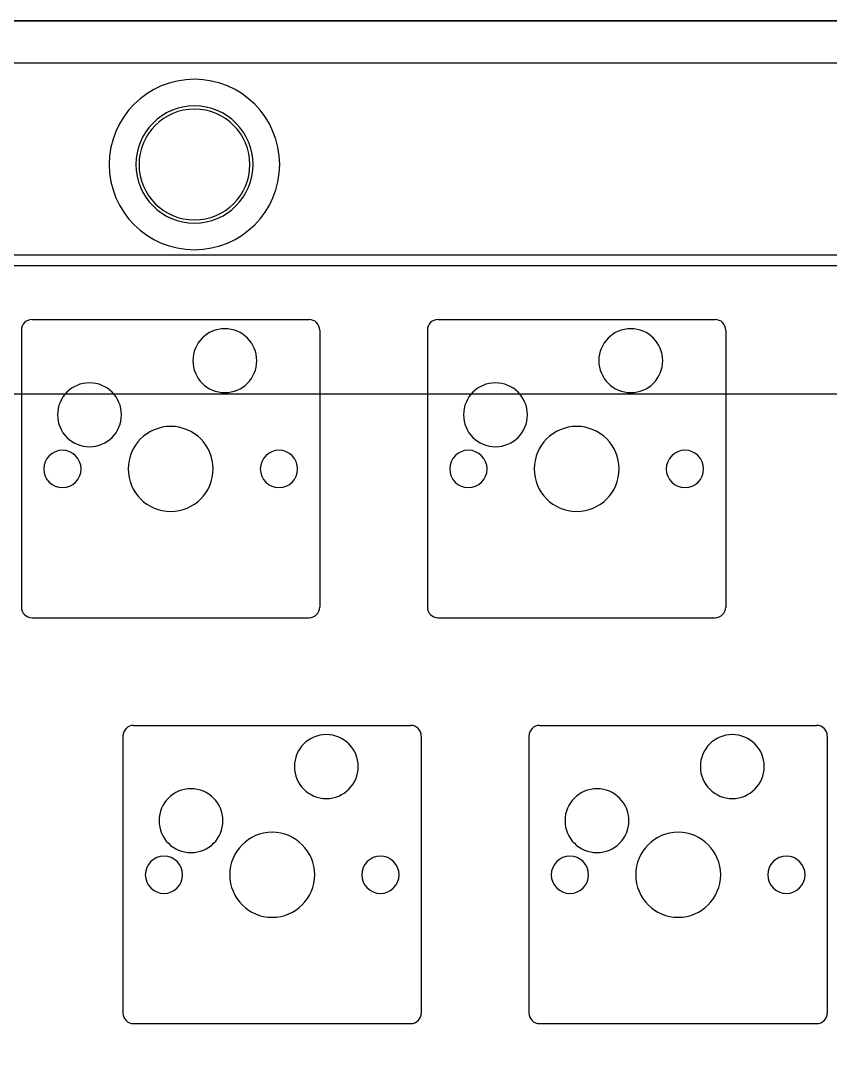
# Model space of a CAD drawing. Header units: millimetres. Extents: x 12 to 283, y 44 to 148.
# Drawn here: x 140.52 to 178.51, y 99.84 to 148.4 of the extents above; entities that cross this region are included whole.
import ezdxf

# ---------------------------------------------------------------- set-up
doc = ezdxf.new("R2010")
doc.units = ezdxf.units.MM
doc.header["$MEASUREMENT"] = 0
for name, color, linetype in [('Bottom_Bottom', 7, 'Continuous'), ('Bottom_Middle', 7, 'Continuous'), ('Bottom_Slope', 7, 'Continuous'), ('Bottom_Upper', 7, 'Continuous'), ('Medium1', 7, 'Continuous'), ('PCB', 7, 'Continuous'), ('plate', 7, 'Continuous'), ('SCREWS', 7, 'Continuous'), ('Top', 7, 'Continuous')]:
    doc.layers.add(name, color=color, linetype=linetype)

# ---------------------------------------------------------------- blocks, each defined once
blk = doc.blocks.new('block 57')
at = {"layer": 'plate', "color": 7, "lineweight": 25, "true_color": 0xffffff}
blk.add_lwpolyline([(141.049, 134.372), (154.049, 134.372)], dxfattribs=at)
blk = doc.blocks.new('block 58')
at = {"layer": 'plate', "color": 7, "lineweight": 25, "true_color": 0xffffff}
blk.add_lwpolyline([(141.049, 120.372), (154.049, 120.372)], dxfattribs=at)
blk = doc.blocks.new('block 59')
at = {"layer": 'plate', "color": 7, "lineweight": 25, "true_color": 0xffffff}
blk.add_lwpolyline([(140.549, 133.872), (140.549, 120.872)], dxfattribs=at)
blk = doc.blocks.new('block 60')
at = {"layer": 'plate', "color": 7, "lineweight": 25, "true_color": 0xffffff}
blk.add_lwpolyline([(154.549, 133.872), (154.549, 120.872)], dxfattribs=at)
blk = doc.blocks.new('block 61')
at = {"layer": 'plate', "color": 7, "lineweight": 25, "true_color": 0xffffff}
blk.add_open_spline([(141.049, 134.372), (140.773, 134.372), (140.549, 134.148), (140.549, 133.872)], degree=3, dxfattribs=at)
blk = doc.blocks.new('block 62')
at = {"layer": 'plate', "color": 7, "lineweight": 25, "true_color": 0xffffff}
blk.add_open_spline([(154.549, 133.872), (154.549, 134.148), (154.325, 134.372), (154.049, 134.372)], degree=3, dxfattribs=at)
blk = doc.blocks.new('block 63')
at = {"layer": 'plate', "color": 7, "lineweight": 25, "true_color": 0xffffff}
blk.add_open_spline([(140.549, 120.872), (140.549, 120.596), (140.773, 120.372), (141.049, 120.372)], degree=3, dxfattribs=at)
blk = doc.blocks.new('block 64')
at = {"layer": 'plate', "color": 7, "lineweight": 25, "true_color": 0xffffff}
blk.add_open_spline([(154.049, 120.372), (154.325, 120.372), (154.549, 120.596), (154.549, 120.872)], degree=3, dxfattribs=at)
blk = doc.blocks.new('block 65')
at = {"layer": 'plate', "color": 7, "lineweight": 25, "true_color": 0xffffff}
blk.add_lwpolyline([(160.099, 134.372), (173.099, 134.372)], dxfattribs=at)
blk = doc.blocks.new('block 66')
at = {"layer": 'plate', "color": 7, "lineweight": 25, "true_color": 0xffffff}
blk.add_lwpolyline([(160.099, 120.372), (173.099, 120.372)], dxfattribs=at)
blk = doc.blocks.new('block 67')
at = {"layer": 'plate', "color": 7, "lineweight": 25, "true_color": 0xffffff}
blk.add_lwpolyline([(159.599, 133.872), (159.599, 120.872)], dxfattribs=at)
blk = doc.blocks.new('block 68')
at = {"layer": 'plate', "color": 7, "lineweight": 25, "true_color": 0xffffff}
blk.add_lwpolyline([(173.599, 133.872), (173.599, 120.872)], dxfattribs=at)
blk = doc.blocks.new('block 69')
at = {"layer": 'plate', "color": 7, "lineweight": 25, "true_color": 0xffffff}
blk.add_open_spline([(160.099, 134.372), (159.823, 134.372), (159.599, 134.148), (159.599, 133.872)], degree=3, dxfattribs=at)
blk = doc.blocks.new('block 70')
at = {"layer": 'plate', "color": 7, "lineweight": 25, "true_color": 0xffffff}
blk.add_open_spline([(173.599, 133.872), (173.599, 134.148), (173.375, 134.372), (173.099, 134.372)], degree=3, dxfattribs=at)
blk = doc.blocks.new('block 71')
at = {"layer": 'plate', "color": 7, "lineweight": 25, "true_color": 0xffffff}
blk.add_open_spline([(159.599, 120.872), (159.599, 120.596), (159.823, 120.372), (160.099, 120.372)], degree=3, dxfattribs=at)
blk = doc.blocks.new('block 72')
at = {"layer": 'plate', "color": 7, "lineweight": 25, "true_color": 0xffffff}
blk.add_open_spline([(173.099, 120.372), (173.375, 120.372), (173.599, 120.596), (173.599, 120.872)], degree=3, dxfattribs=at)
blk = doc.blocks.new('block 160')
at = {"layer": 'plate', "color": 7, "lineweight": 25, "true_color": 0xffffff}
blk.add_lwpolyline([(145.812, 115.322), (158.812, 115.322)], dxfattribs=at)
blk = doc.blocks.new('block 161')
at = {"layer": 'plate', "color": 7, "lineweight": 25, "true_color": 0xffffff}
blk.add_lwpolyline([(145.812, 101.322), (158.812, 101.322)], dxfattribs=at)
blk = doc.blocks.new('block 162')
at = {"layer": 'plate', "color": 7, "lineweight": 25, "true_color": 0xffffff}
blk.add_lwpolyline([(145.312, 114.822), (145.312, 101.822)], dxfattribs=at)
blk = doc.blocks.new('block 163')
at = {"layer": 'plate', "color": 7, "lineweight": 25, "true_color": 0xffffff}
blk.add_lwpolyline([(159.312, 114.822), (159.312, 101.822)], dxfattribs=at)
blk = doc.blocks.new('block 164')
at = {"layer": 'plate', "color": 7, "lineweight": 25, "true_color": 0xffffff}
blk.add_open_spline([(145.812, 115.322), (145.536, 115.322), (145.312, 115.098), (145.312, 114.822)], degree=3, dxfattribs=at)
blk = doc.blocks.new('block 165')
at = {"layer": 'plate', "color": 7, "lineweight": 25, "true_color": 0xffffff}
blk.add_open_spline([(159.312, 114.822), (159.312, 115.098), (159.088, 115.322), (158.812, 115.322)], degree=3, dxfattribs=at)
blk = doc.blocks.new('block 166')
at = {"layer": 'plate', "color": 7, "lineweight": 25, "true_color": 0xffffff}
blk.add_open_spline([(145.312, 101.822), (145.312, 101.546), (145.536, 101.322), (145.812, 101.322)], degree=3, dxfattribs=at)
blk = doc.blocks.new('block 167')
at = {"layer": 'plate', "color": 7, "lineweight": 25, "true_color": 0xffffff}
blk.add_open_spline([(158.812, 101.322), (159.088, 101.322), (159.312, 101.546), (159.312, 101.822)], degree=3, dxfattribs=at)
blk = doc.blocks.new('block 168')
at = {"layer": 'plate', "color": 7, "lineweight": 25, "true_color": 0xffffff}
blk.add_lwpolyline([(164.862, 115.322), (177.862, 115.322)], dxfattribs=at)
blk = doc.blocks.new('block 169')
at = {"layer": 'plate', "color": 7, "lineweight": 25, "true_color": 0xffffff}
blk.add_lwpolyline([(164.862, 101.322), (177.862, 101.322)], dxfattribs=at)
blk = doc.blocks.new('block 170')
at = {"layer": 'plate', "color": 7, "lineweight": 25, "true_color": 0xffffff}
blk.add_lwpolyline([(164.362, 114.822), (164.362, 101.822)], dxfattribs=at)
blk = doc.blocks.new('block 171')
at = {"layer": 'plate', "color": 7, "lineweight": 25, "true_color": 0xffffff}
blk.add_lwpolyline([(178.362, 114.822), (178.362, 101.822)], dxfattribs=at)
blk = doc.blocks.new('block 172')
at = {"layer": 'plate', "color": 7, "lineweight": 25, "true_color": 0xffffff}
blk.add_open_spline([(164.862, 115.322), (164.586, 115.322), (164.362, 115.098), (164.362, 114.822)], degree=3, dxfattribs=at)
blk = doc.blocks.new('block 173')
at = {"layer": 'plate', "color": 7, "lineweight": 25, "true_color": 0xffffff}
blk.add_open_spline([(178.362, 114.822), (178.362, 115.098), (178.138, 115.322), (177.862, 115.322)], degree=3, dxfattribs=at)
blk = doc.blocks.new('block 174')
at = {"layer": 'plate', "color": 7, "lineweight": 25, "true_color": 0xffffff}
blk.add_open_spline([(164.362, 101.822), (164.362, 101.546), (164.586, 101.322), (164.862, 101.322)], degree=3, dxfattribs=at)
blk = doc.blocks.new('block 175')
at = {"layer": 'plate', "color": 7, "lineweight": 25, "true_color": 0xffffff}
blk.add_open_spline([(177.862, 101.322), (178.138, 101.322), (178.362, 101.546), (178.362, 101.822)], degree=3, dxfattribs=at)
blk = doc.blocks.new('block 338')
at = {"layer": 'Bottom_Middle', "color": 7, "lineweight": 25, "true_color": 0xffffff}
blk.add_open_spline([(275.902, 148.397), (275.902, 148.397), (70.914, 148.397), (70.914, 148.397), (69.533, 148.397), (68.414, 147.278), (68.414, 145.897), (68.414, 145.897), (68.414, 137.397), (68.414, 137.397), (68.414, 137.397), (272.756, 137.397), (272.756, 137.397), (273.584, 137.397), (274.256, 136.725), (274.256, 135.897), (274.256, 135.897), (274.256, 56.934), (274.256, 56.934), (274.256, 56.106), (273.584, 55.435), (272.756, 55.435), (272.756, 55.435), (24.724, 55.435), (24.724, 55.435), (23.896, 55.435), (23.224, 56.106), (23.224, 56.935), (23.224, 56.935), (23.224, 135.897), (23.224, 135.897), (23.224, 136.725), (23.896, 137.397), (24.724, 137.397), (24.724, 137.397), (55.31, 137.397), (55.31, 137.397), (55.31, 137.397), (55.31, 145.897), (55.31, 145.897), (55.31, 147.278), (54.191, 148.397), (52.81, 148.397), (52.81, 148.397), (19.224, 148.397), (19.224, 148.397), (15.358, 148.397), (12.224, 145.263), (12.224, 141.397), (12.224, 141.397), (12.224, 51.435), (12.224, 51.435), (12.224, 47.569), (15.358, 44.434), (19.224, 44.434), (19.224, 44.434), (275.902, 44.434), (275.902, 44.434), (279.768, 44.434), (282.902, 47.569), (282.902, 51.435), (282.902, 51.435), (282.902, 141.397), (282.902, 141.397), (282.902, 145.263), (279.768, 148.397), (275.902, 148.397)], degree=3, knots=[0, 0, 0, 0, 1, 1, 1, 2, 2, 2, 3, 3, 3, 4, 4, 4, 5, 5, 5, 6, 6, 6, 7, 7, 7, 8, 8, 8, 9, 9, 9, 10, 10, 10, 11, 11, 11, 12, 12, 12, 13, 13, 13, 14, 14, 14, 15, 15, 15, 16, 16, 16, 17, 17, 17, 18, 18, 18, 19, 19, 19, 20, 20, 20, 21, 21, 21, 22, 22, 22, 22], dxfattribs=at)
blk = doc.blocks.new('block 371')
at = {"layer": 'PCB', "color": 7, "lineweight": 25, "true_color": 0xffffff}
blk.add_lwpolyline([(271.379, 136.884), (67.117, 136.884)], dxfattribs=at)
blk = doc.blocks.new('block 415')
at = {"layer": 'PCB', "color": 7, "lineweight": 25, "true_color": 0xffffff}
blk.add_open_spline([(146.362, 108.309), (146.362, 108.792), (146.753, 109.184), (147.237, 109.184), (147.72, 109.184), (148.112, 108.792), (148.112, 108.309), (148.112, 107.826), (147.72, 107.434), (147.237, 107.434), (146.753, 107.434), (146.362, 107.826), (146.362, 108.309), (146.362, 108.309), (146.362, 108.309), (146.362, 108.309)], degree=3, knots=[0, 0, 0, 0, 1, 1, 1, 2, 2, 2, 3, 3, 3, 4, 4, 4, 5, 5, 5, 5], dxfattribs=at)
blk = doc.blocks.new('block 416')
at = {"layer": 'PCB', "color": 7, "lineweight": 25, "true_color": 0xffffff}
blk.add_open_spline([(175.572, 108.309), (175.572, 108.792), (175.963, 109.184), (176.447, 109.184), (176.93, 109.184), (177.322, 108.792), (177.322, 108.309), (177.322, 107.826), (176.93, 107.434), (176.447, 107.434), (175.963, 107.434), (175.572, 107.826), (175.572, 108.309), (175.572, 108.309), (175.572, 108.309), (175.572, 108.309)], degree=3, knots=[0, 0, 0, 0, 1, 1, 1, 2, 2, 2, 3, 3, 3, 4, 4, 4, 5, 5, 5, 5], dxfattribs=at)
blk = doc.blocks.new('block 422')
at = {"layer": 'PCB', "color": 7, "lineweight": 25, "true_color": 0xffffff}
blk.add_open_spline([(147.007, 110.849), (147.007, 111.678), (147.678, 112.349), (148.507, 112.349), (149.335, 112.349), (150.007, 111.678), (150.007, 110.849), (150.007, 110.021), (149.335, 109.349), (148.507, 109.349), (147.678, 109.349), (147.007, 110.021), (147.007, 110.849), (147.007, 110.849), (147.007, 110.849), (147.007, 110.849)], degree=3, knots=[0, 0, 0, 0, 1, 1, 1, 2, 2, 2, 3, 3, 3, 4, 4, 4, 5, 5, 5, 5], dxfattribs=at)
blk = doc.blocks.new('block 428')
at = {"layer": 'PCB', "color": 7, "lineweight": 25, "true_color": 0xffffff}
blk.add_open_spline([(172.407, 113.389), (172.407, 114.218), (173.078, 114.889), (173.907, 114.889), (174.735, 114.889), (175.407, 114.218), (175.407, 113.389), (175.407, 112.561), (174.735, 111.889), (173.907, 111.889), (173.078, 111.889), (172.407, 112.561), (172.407, 113.389), (172.407, 113.389), (172.407, 113.389), (172.407, 113.389)], degree=3, knots=[0, 0, 0, 0, 1, 1, 1, 2, 2, 2, 3, 3, 3, 4, 4, 4, 5, 5, 5, 5], dxfattribs=at)
blk = doc.blocks.new('block 436')
at = {"layer": 'PCB', "color": 7, "lineweight": 25, "true_color": 0xffffff}
blk.add_open_spline([(169.373, 108.309), (169.373, 109.41), (170.265, 110.303), (171.367, 110.303), (172.468, 110.303), (173.361, 109.41), (173.361, 108.309), (173.361, 107.208), (172.468, 106.315), (171.367, 106.315), (170.265, 106.315), (169.373, 107.208), (169.373, 108.309), (169.373, 108.309), (169.373, 108.309), (169.373, 108.309)], degree=3, knots=[0, 0, 0, 0, 1, 1, 1, 2, 2, 2, 3, 3, 3, 4, 4, 4, 5, 5, 5, 5], dxfattribs=at)
blk = doc.blocks.new('block 445')
at = {"layer": 'PCB', "color": 7, "lineweight": 25, "true_color": 0xffffff}
blk.add_open_spline([(153.357, 113.389), (153.357, 114.218), (154.028, 114.889), (154.857, 114.889), (155.685, 114.889), (156.357, 114.218), (156.357, 113.389), (156.357, 112.561), (155.685, 111.889), (154.857, 111.889), (154.028, 111.889), (153.357, 112.561), (153.357, 113.389), (153.357, 113.389), (153.357, 113.389), (153.357, 113.389)], degree=3, knots=[0, 0, 0, 0, 1, 1, 1, 2, 2, 2, 3, 3, 3, 4, 4, 4, 5, 5, 5, 5], dxfattribs=at)
blk = doc.blocks.new('block 446')
at = {"layer": 'PCB', "color": 7, "lineweight": 25, "true_color": 0xffffff}
blk.add_open_spline([(150.323, 108.309), (150.323, 109.41), (151.215, 110.303), (152.317, 110.303), (153.418, 110.303), (154.311, 109.41), (154.311, 108.309), (154.311, 107.208), (153.418, 106.315), (152.317, 106.315), (151.215, 106.315), (150.323, 107.208), (150.323, 108.309), (150.323, 108.309), (150.323, 108.309), (150.323, 108.309)], degree=3, knots=[0, 0, 0, 0, 1, 1, 1, 2, 2, 2, 3, 3, 3, 4, 4, 4, 5, 5, 5, 5], dxfattribs=at)
blk = doc.blocks.new('block 447')
at = {"layer": 'PCB', "color": 7, "lineweight": 25, "true_color": 0xffffff}
blk.add_open_spline([(165.412, 108.309), (165.412, 108.792), (165.803, 109.184), (166.287, 109.184), (166.77, 109.184), (167.162, 108.792), (167.162, 108.309), (167.162, 107.826), (166.77, 107.434), (166.287, 107.434), (165.803, 107.434), (165.412, 107.826), (165.412, 108.309), (165.412, 108.309), (165.412, 108.309), (165.412, 108.309)], degree=3, knots=[0, 0, 0, 0, 1, 1, 1, 2, 2, 2, 3, 3, 3, 4, 4, 4, 5, 5, 5, 5], dxfattribs=at)
blk = doc.blocks.new('block 448')
at = {"layer": 'PCB', "color": 7, "lineweight": 25, "true_color": 0xffffff}
blk.add_open_spline([(166.057, 110.849), (166.057, 111.678), (166.728, 112.349), (167.557, 112.349), (168.385, 112.349), (169.057, 111.678), (169.057, 110.849), (169.057, 110.021), (168.385, 109.349), (167.557, 109.349), (166.728, 109.349), (166.057, 110.021), (166.057, 110.849), (166.057, 110.849), (166.057, 110.849), (166.057, 110.849)], degree=3, knots=[0, 0, 0, 0, 1, 1, 1, 2, 2, 2, 3, 3, 3, 4, 4, 4, 5, 5, 5, 5], dxfattribs=at)
blk = doc.blocks.new('block 449')
at = {"layer": 'PCB', "color": 7, "lineweight": 25, "true_color": 0xffffff}
blk.add_open_spline([(156.522, 108.309), (156.522, 108.792), (156.913, 109.184), (157.397, 109.184), (157.88, 109.184), (158.272, 108.792), (158.272, 108.309), (158.272, 107.826), (157.88, 107.434), (157.397, 107.434), (156.913, 107.434), (156.522, 107.826), (156.522, 108.309), (156.522, 108.309), (156.522, 108.309), (156.522, 108.309)], degree=3, knots=[0, 0, 0, 0, 1, 1, 1, 2, 2, 2, 3, 3, 3, 4, 4, 4, 5, 5, 5, 5], dxfattribs=at)
blk = doc.blocks.new('block 486')
at = {"layer": 'PCB', "color": 7, "lineweight": 25, "true_color": 0xffffff}
blk.add_open_spline([(141.599, 127.359), (141.599, 127.842), (141.991, 128.234), (142.474, 128.234), (142.957, 128.234), (143.349, 127.842), (143.349, 127.359), (143.349, 126.876), (142.957, 126.484), (142.474, 126.484), (141.991, 126.484), (141.599, 126.876), (141.599, 127.359), (141.599, 127.359), (141.599, 127.359), (141.599, 127.359)], degree=3, knots=[0, 0, 0, 0, 1, 1, 1, 2, 2, 2, 3, 3, 3, 4, 4, 4, 5, 5, 5, 5], dxfattribs=at)
blk = doc.blocks.new('block 488')
at = {"layer": 'PCB', "color": 7, "lineweight": 25, "true_color": 0xffffff}
blk.add_open_spline([(142.244, 129.899), (142.244, 130.728), (142.916, 131.399), (143.744, 131.399), (144.573, 131.399), (145.244, 130.728), (145.244, 129.899), (145.244, 129.071), (144.573, 128.399), (143.744, 128.399), (142.916, 128.399), (142.244, 129.071), (142.244, 129.899), (142.244, 129.899), (142.244, 129.899), (142.244, 129.899)], degree=3, knots=[0, 0, 0, 0, 1, 1, 1, 2, 2, 2, 3, 3, 3, 4, 4, 4, 5, 5, 5, 5], dxfattribs=at)
blk = doc.blocks.new('block 491')
at = {"layer": 'PCB', "color": 7, "lineweight": 25, "true_color": 0xffffff}
blk.add_open_spline([(145.56, 127.359), (145.56, 128.46), (146.453, 129.353), (147.554, 129.353), (148.655, 129.353), (149.548, 128.46), (149.548, 127.359), (149.548, 126.258), (148.655, 125.365), (147.554, 125.365), (146.453, 125.365), (145.56, 126.258), (145.56, 127.359), (145.56, 127.359), (145.56, 127.359), (145.56, 127.359)], degree=3, knots=[0, 0, 0, 0, 1, 1, 1, 2, 2, 2, 3, 3, 3, 4, 4, 4, 5, 5, 5, 5], dxfattribs=at)
blk = doc.blocks.new('block 492')
at = {"layer": 'PCB', "color": 7, "lineweight": 25, "true_color": 0xffffff}
blk.add_open_spline([(148.594, 132.439), (148.594, 133.268), (149.266, 133.939), (150.094, 133.939), (150.923, 133.939), (151.594, 133.268), (151.594, 132.439), (151.594, 131.611), (150.923, 130.939), (150.094, 130.939), (149.266, 130.939), (148.594, 131.611), (148.594, 132.439), (148.594, 132.439), (148.594, 132.439), (148.594, 132.439)], degree=3, knots=[0, 0, 0, 0, 1, 1, 1, 2, 2, 2, 3, 3, 3, 4, 4, 4, 5, 5, 5, 5], dxfattribs=at)
blk = doc.blocks.new('block 498')
at = {"layer": 'PCB', "color": 7, "lineweight": 25, "true_color": 0xffffff}
blk.add_open_spline([(161.294, 129.899), (161.294, 130.728), (161.966, 131.399), (162.794, 131.399), (163.623, 131.399), (164.294, 130.728), (164.294, 129.899), (164.294, 129.071), (163.623, 128.399), (162.794, 128.399), (161.966, 128.399), (161.294, 129.071), (161.294, 129.899), (161.294, 129.899), (161.294, 129.899), (161.294, 129.899)], degree=3, knots=[0, 0, 0, 0, 1, 1, 1, 2, 2, 2, 3, 3, 3, 4, 4, 4, 5, 5, 5, 5], dxfattribs=at)
blk = doc.blocks.new('block 499')
at = {"layer": 'PCB', "color": 7, "lineweight": 25, "true_color": 0xffffff}
blk.add_open_spline([(160.649, 127.359), (160.649, 127.842), (161.041, 128.234), (161.524, 128.234), (162.007, 128.234), (162.399, 127.842), (162.399, 127.359), (162.399, 126.876), (162.007, 126.484), (161.524, 126.484), (161.041, 126.484), (160.649, 126.876), (160.649, 127.359), (160.649, 127.359), (160.649, 127.359), (160.649, 127.359)], degree=3, knots=[0, 0, 0, 0, 1, 1, 1, 2, 2, 2, 3, 3, 3, 4, 4, 4, 5, 5, 5, 5], dxfattribs=at)
blk = doc.blocks.new('block 500')
at = {"layer": 'PCB', "color": 7, "lineweight": 25, "true_color": 0xffffff}
blk.add_open_spline([(164.61, 127.359), (164.61, 128.46), (165.503, 129.353), (166.604, 129.353), (167.705, 129.353), (168.598, 128.46), (168.598, 127.359), (168.598, 126.258), (167.705, 125.365), (166.604, 125.365), (165.503, 125.365), (164.61, 126.258), (164.61, 127.359), (164.61, 127.359), (164.61, 127.359), (164.61, 127.359)], degree=3, knots=[0, 0, 0, 0, 1, 1, 1, 2, 2, 2, 3, 3, 3, 4, 4, 4, 5, 5, 5, 5], dxfattribs=at)
blk = doc.blocks.new('block 501')
at = {"layer": 'PCB', "color": 7, "lineweight": 25, "true_color": 0xffffff}
blk.add_open_spline([(167.644, 132.439), (167.644, 133.268), (168.316, 133.939), (169.144, 133.939), (169.973, 133.939), (170.644, 133.268), (170.644, 132.439), (170.644, 131.611), (169.973, 130.939), (169.144, 130.939), (168.316, 130.939), (167.644, 131.611), (167.644, 132.439), (167.644, 132.439), (167.644, 132.439), (167.644, 132.439)], degree=3, knots=[0, 0, 0, 0, 1, 1, 1, 2, 2, 2, 3, 3, 3, 4, 4, 4, 5, 5, 5, 5], dxfattribs=at)
blk = doc.blocks.new('block 502')
at = {"layer": 'PCB', "color": 7, "lineweight": 25, "true_color": 0xffffff}
blk.add_open_spline([(170.809, 127.359), (170.809, 127.842), (171.201, 128.234), (171.684, 128.234), (172.167, 128.234), (172.559, 127.842), (172.559, 127.359), (172.559, 126.876), (172.167, 126.484), (171.684, 126.484), (171.201, 126.484), (170.809, 126.876), (170.809, 127.359), (170.809, 127.359), (170.809, 127.359), (170.809, 127.359)], degree=3, knots=[0, 0, 0, 0, 1, 1, 1, 2, 2, 2, 3, 3, 3, 4, 4, 4, 5, 5, 5, 5], dxfattribs=at)
blk = doc.blocks.new('block 503')
at = {"layer": 'PCB', "color": 7, "lineweight": 25, "true_color": 0xffffff}
blk.add_open_spline([(151.759, 127.359), (151.759, 127.842), (152.151, 128.234), (152.634, 128.234), (153.117, 128.234), (153.509, 127.842), (153.509, 127.359), (153.509, 126.876), (153.117, 126.484), (152.634, 126.484), (152.151, 126.484), (151.759, 126.876), (151.759, 127.359), (151.759, 127.359), (151.759, 127.359), (151.759, 127.359)], degree=3, knots=[0, 0, 0, 0, 1, 1, 1, 2, 2, 2, 3, 3, 3, 4, 4, 4, 5, 5, 5, 5], dxfattribs=at)
blk = doc.blocks.new('block 353')
at = {"layer": 'PCB'}
for name in ['block 371', 'block 492', 'block 501', 'block 488', 'block 498', 'block 491', 'block 500', 'block 486', 'block 503', 'block 499', 'block 502', 'block 445', 'block 428', 'block 422', 'block 448', 'block 446', 'block 436', 'block 415', 'block 449', 'block 447', 'block 416']:
    blk.add_blockref(name, (0, 0), dxfattribs=at)

msp = doc.modelspace()

# ---------------------------------------------------------------- linework, layer by layer
at = {"layer": 'Bottom_Bottom', "color": 7, "lineweight": 25, "true_color": 0xffffff}
for points, knots in [([(19.224, 148.397), (15.358, 148.397), (12.224, 145.263), (12.224, 141.397), (12.224, 141.397), (12.224, 51.434), (12.224, 51.434), (12.224, 47.569), (15.358, 44.434), (19.224, 44.434), (19.224, 44.434), (275.902, 44.434), (275.902, 44.434), (279.768, 44.434), (282.902, 47.569), (282.902, 51.434), (282.902, 51.434), (282.902, 141.397), (282.902, 141.397), (282.902, 145.263), (279.768, 148.397), (275.902, 148.397), (275.902, 148.397), (19.224, 148.397), (19.224, 148.397)], [0, 0, 0, 0, 1, 1, 1, 2, 2, 2, 3, 3, 3, 4, 4, 4, 5, 5, 5, 6, 6, 6, 7, 7, 7, 8, 8, 8, 8]), ([(151.418, 141.647), (151.418, 140.128), (150.187, 138.897), (148.668, 138.897), (147.15, 138.897), (145.918, 140.128), (145.918, 141.647), (145.918, 143.166), (147.15, 144.397), (148.668, 144.397), (150.187, 144.397), (151.418, 143.166), (151.418, 141.647)], [0, 0, 0, 0, 1, 1, 1, 2, 2, 2, 3, 3, 3, 4, 4, 4, 4])]:
    msp.add_open_spline(points, degree=3, knots=knots, dxfattribs=at)
at = {"layer": 'Bottom_Middle', "color": 7, "lineweight": 25, "true_color": 0xffffff}
msp.add_open_spline([(151.418, 141.647), (151.418, 140.128), (150.187, 138.897), (148.668, 138.897), (147.15, 138.897), (145.918, 140.128), (145.918, 141.647), (145.918, 143.166), (147.15, 144.397), (148.668, 144.397), (150.187, 144.397), (151.418, 143.166), (151.418, 141.647)], degree=3, knots=[0, 0, 0, 0, 1, 1, 1, 2, 2, 2, 3, 3, 3, 4, 4, 4, 4], dxfattribs=at)
at = {"layer": 'Bottom_Slope', "color": 7, "lineweight": 25, "true_color": 0xffffff}
msp.add_open_spline([(19.224, 148.397), (15.358, 148.397), (12.224, 145.263), (12.224, 141.397), (12.224, 141.397), (12.224, 135.87), (12.224, 135.87), (12.224, 133.109), (14.462, 130.872), (17.222, 130.872), (17.222, 130.872), (277.904, 130.872), (277.904, 130.872), (280.664, 130.872), (282.902, 133.109), (282.902, 135.87), (282.902, 135.87), (282.902, 141.397), (282.902, 141.397), (282.902, 145.263), (279.768, 148.397), (275.902, 148.397), (275.902, 148.397), (19.224, 148.397), (19.224, 148.397)], degree=3, knots=[0, 0, 0, 0, 1, 1, 1, 2, 2, 2, 3, 3, 3, 4, 4, 4, 5, 5, 5, 6, 6, 6, 7, 7, 7, 8, 8, 8, 8], dxfattribs=at)
at = {"layer": 'Bottom_Upper', "color": 7, "lineweight": 25, "true_color": 0xffffff}
for points, knots in [([(19.224, 44.434), (15.358, 44.434), (12.224, 47.569), (12.224, 51.434), (12.224, 51.434), (12.224, 141.397), (12.224, 141.397), (12.224, 145.263), (15.358, 148.397), (19.224, 148.397), (19.224, 148.397), (275.902, 148.397), (275.902, 148.397), (279.768, 148.397), (282.902, 145.263), (282.902, 141.397), (282.902, 141.397), (282.902, 51.434), (282.902, 51.434), (282.902, 47.569), (279.768, 44.434), (275.902, 44.434), (275.902, 44.434), (19.224, 44.434), (19.224, 44.434)], [0, 0, 0, 0, 1, 1, 1, 2, 2, 2, 3, 3, 3, 4, 4, 4, 5, 5, 5, 6, 6, 6, 7, 7, 7, 8, 8, 8, 8]), ([(151.418, 141.647), (151.418, 140.128), (150.187, 138.897), (148.668, 138.897), (147.15, 138.897), (145.918, 140.128), (145.918, 141.647), (145.918, 143.166), (147.15, 144.397), (148.668, 144.397), (150.187, 144.397), (151.418, 143.166), (151.418, 141.647)], [0, 0, 0, 0, 1, 1, 1, 2, 2, 2, 3, 3, 3, 4, 4, 4, 4]), ([(24.724, 55.435), (23.897, 55.435), (23.224, 56.108), (23.224, 56.934), (23.224, 56.934), (23.224, 135.897), (23.224, 135.897), (23.224, 136.724), (23.897, 137.397), (24.724, 137.397), (24.724, 137.397), (272.756, 137.397), (272.756, 137.397), (273.583, 137.397), (274.256, 136.724), (274.256, 135.897), (274.256, 135.897), (274.256, 56.934), (274.256, 56.934), (274.256, 56.108), (273.583, 55.435), (272.756, 55.435), (272.756, 55.435), (24.724, 55.435), (24.724, 55.435)], [0, 0, 0, 0, 1, 1, 1, 2, 2, 2, 3, 3, 3, 4, 4, 4, 5, 5, 5, 6, 6, 6, 7, 7, 7, 8, 8, 8, 8])]:
    msp.add_open_spline(points, degree=3, knots=knots, dxfattribs=at)
at = {"layer": 'Medium1', "color": 7, "lineweight": 25, "true_color": 0xffffff}
for points, knots in [([(19.224, 44.434), (15.358, 44.434), (12.224, 47.569), (12.224, 51.434), (12.224, 51.434), (12.224, 141.397), (12.224, 141.397), (12.224, 145.263), (15.358, 148.397), (19.224, 148.397), (19.224, 148.397), (275.902, 148.397), (275.902, 148.397), (279.768, 148.397), (282.902, 145.263), (282.902, 141.397), (282.902, 141.397), (282.902, 51.434), (282.902, 51.434), (282.902, 47.569), (279.768, 44.434), (275.902, 44.434), (275.902, 44.434), (19.224, 44.434), (19.224, 44.434)], [0, 0, 0, 0, 1, 1, 1, 2, 2, 2, 3, 3, 3, 4, 4, 4, 5, 5, 5, 6, 6, 6, 7, 7, 7, 8, 8, 8, 8]), ([(151.418, 141.647), (151.418, 140.128), (150.187, 138.897), (148.668, 138.897), (147.15, 138.897), (145.918, 140.128), (145.918, 141.647), (145.918, 143.166), (147.15, 144.397), (148.668, 144.397), (150.187, 144.397), (151.418, 143.166), (151.418, 141.647)], [0, 0, 0, 0, 1, 1, 1, 2, 2, 2, 3, 3, 3, 4, 4, 4, 4]), ([(42.774, 61.697), (42.774, 61.697), (42.774, 78.747), (42.774, 78.747), (42.774, 79.299), (42.327, 79.747), (41.774, 79.747), (41.774, 79.747), (24.724, 79.747), (24.724, 79.747), (24.172, 79.747), (23.724, 80.195), (23.724, 80.747), (23.724, 80.747), (23.724, 135.897), (23.724, 135.897), (23.724, 136.449), (24.172, 136.897), (24.724, 136.897), (24.724, 136.897), (251.324, 136.897), (251.324, 136.897), (251.877, 136.897), (252.324, 136.449), (252.324, 135.897), (252.324, 135.897), (252.324, 99.797), (252.324, 99.797), (252.324, 99.245), (251.877, 98.797), (251.324, 98.797), (251.324, 98.797), (229.512, 98.797), (229.512, 98.797), (228.96, 98.797), (228.512, 98.349), (228.512, 97.797), (228.512, 97.797), (228.512, 80.747), (228.512, 80.747), (228.512, 80.195), (228.064, 79.747), (227.512, 79.747), (227.512, 79.747), (210.462, 79.747), (210.462, 79.747), (209.91, 79.747), (209.462, 79.299), (209.462, 78.747), (209.462, 78.747), (209.462, 61.697), (209.462, 61.697), (209.462, 61.145), (209.014, 60.697), (208.462, 60.697), (208.462, 60.697), (43.774, 60.697), (43.774, 60.697), (43.222, 60.697), (42.774, 61.145), (42.774, 61.697)], [0, 0, 0, 0, 1, 1, 1, 2, 2, 2, 3, 3, 3, 4, 4, 4, 5, 5, 5, 6, 6, 6, 7, 7, 7, 8, 8, 8, 9, 9, 9, 10, 10, 10, 11, 11, 11, 12, 12, 12, 13, 13, 13, 14, 14, 14, 15, 15, 15, 16, 16, 16, 17, 17, 17, 18, 18, 18, 19, 19, 19, 20, 20, 20, 20])]:
    msp.add_open_spline(points, degree=3, knots=knots, dxfattribs=at)
at = {"layer": 'plate', "color": 7, "lineweight": 25, "true_color": 0xffffff}
for points, knots in [([(19.224, 44.434), (15.358, 44.434), (12.224, 47.569), (12.224, 51.434), (12.224, 51.434), (12.224, 141.397), (12.224, 141.397), (12.224, 145.263), (15.358, 148.397), (19.224, 148.397), (19.224, 148.397), (275.902, 148.397), (275.902, 148.397), (279.768, 148.397), (282.902, 145.263), (282.902, 141.397), (282.902, 141.397), (282.902, 51.434), (282.902, 51.434), (282.902, 47.569), (279.768, 44.434), (275.902, 44.434), (275.902, 44.434), (19.224, 44.434), (19.224, 44.434)], [0, 0, 0, 0, 1, 1, 1, 2, 2, 2, 3, 3, 3, 4, 4, 4, 5, 5, 5, 6, 6, 6, 7, 7, 7, 8, 8, 8, 8]), ([(151.268, 141.647), (151.268, 140.211), (150.104, 139.047), (148.668, 139.047), (147.232, 139.047), (146.068, 140.211), (146.068, 141.647), (146.068, 143.083), (147.232, 144.247), (148.668, 144.247), (150.104, 144.247), (151.268, 143.083), (151.268, 141.647)], [0, 0, 0, 0, 1, 1, 1, 2, 2, 2, 3, 3, 3, 4, 4, 4, 4])]:
    msp.add_open_spline(points, degree=3, knots=knots, dxfattribs=at)
at = {"layer": 'SCREWS', "color": 7, "lineweight": 25, "true_color": 0xffffff}
msp.add_open_spline([(152.668, 141.647), (152.668, 139.438), (150.877, 137.647), (148.668, 137.647), (146.459, 137.647), (144.668, 139.438), (144.668, 141.647), (144.668, 143.856), (146.459, 145.647), (148.668, 145.647), (150.877, 145.647), (152.668, 143.856), (152.668, 141.647)], degree=3, knots=[0, 0, 0, 0, 1, 1, 1, 2, 2, 2, 3, 3, 3, 4, 4, 4, 4], dxfattribs=at)
at = {"layer": 'Top', "color": 7, "lineweight": 25, "true_color": 0xffffff}
for points, knots in [([(19.224, 146.397), (19.224, 146.397), (275.902, 146.397), (275.902, 146.397), (278.663, 146.397), (280.902, 144.158), (280.902, 141.397), (280.902, 141.397), (280.902, 51.434), (280.902, 51.434), (280.902, 48.673), (278.663, 46.434), (275.902, 46.434), (275.902, 46.434), (19.224, 46.434), (19.224, 46.434), (16.463, 46.434), (14.224, 48.673), (14.224, 51.434), (14.224, 51.434), (14.224, 141.397), (14.224, 141.397), (14.224, 144.158), (16.463, 146.397), (19.224, 146.397)], [0, 0, 0, 0, 1, 1, 1, 2, 2, 2, 3, 3, 3, 4, 4, 4, 5, 5, 5, 6, 6, 6, 7, 7, 7, 8, 8, 8, 8]), ([(151.418, 141.647), (151.418, 140.128), (150.187, 138.897), (148.668, 138.897), (147.15, 138.897), (145.918, 140.128), (145.918, 141.647), (145.918, 143.166), (147.15, 144.397), (148.668, 144.397), (150.187, 144.397), (151.418, 143.166), (151.418, 141.647)], [0, 0, 0, 0, 1, 1, 1, 2, 2, 2, 3, 3, 3, 4, 4, 4, 4]), ([(42.774, 61.697), (42.774, 61.697), (42.774, 78.747), (42.774, 78.747), (42.774, 79.299), (42.327, 79.747), (41.774, 79.747), (41.774, 79.747), (24.724, 79.747), (24.724, 79.747), (24.172, 79.747), (23.724, 80.195), (23.724, 80.747), (23.724, 80.747), (23.724, 135.897), (23.724, 135.897), (23.724, 136.449), (24.172, 136.897), (24.724, 136.897), (24.724, 136.897), (251.324, 136.897), (251.324, 136.897), (251.877, 136.897), (252.324, 136.449), (252.324, 135.897), (252.324, 135.897), (252.324, 99.797), (252.324, 99.797), (252.324, 99.245), (251.877, 98.797), (251.324, 98.797), (251.324, 98.797), (229.512, 98.797), (229.512, 98.797), (228.96, 98.797), (228.512, 98.349), (228.512, 97.797), (228.512, 97.797), (228.512, 80.747), (228.512, 80.747), (228.512, 80.195), (228.064, 79.747), (227.512, 79.747), (227.512, 79.747), (210.462, 79.747), (210.462, 79.747), (209.91, 79.747), (209.462, 79.299), (209.462, 78.747), (209.462, 78.747), (209.462, 61.697), (209.462, 61.697), (209.462, 61.145), (209.014, 60.697), (208.462, 60.697), (208.462, 60.697), (43.774, 60.697), (43.774, 60.697), (43.222, 60.697), (42.774, 61.145), (42.774, 61.697)], [0, 0, 0, 0, 1, 1, 1, 2, 2, 2, 3, 3, 3, 4, 4, 4, 5, 5, 5, 6, 6, 6, 7, 7, 7, 8, 8, 8, 9, 9, 9, 10, 10, 10, 11, 11, 11, 12, 12, 12, 13, 13, 13, 14, 14, 14, 15, 15, 15, 16, 16, 16, 17, 17, 17, 18, 18, 18, 19, 19, 19, 20, 20, 20, 20])]:
    msp.add_open_spline(points, degree=3, knots=knots, dxfattribs=at)

# ---------------------------------------------------------------- block references
at = {"layer": 'Bottom_Middle'}
msp.add_blockref('block 338', (0, 0), dxfattribs=at)
at = {"layer": 'PCB'}
msp.add_blockref('block 353', (0, 0), dxfattribs=at)
at = {"layer": 'plate'}
for name in ['block 61', 'block 57', 'block 62', 'block 69', 'block 65', 'block 70', 'block 59', 'block 60', 'block 67', 'block 68', 'block 63', 'block 64', 'block 71', 'block 72', 'block 58', 'block 66', 'block 164', 'block 160', 'block 165', 'block 172', 'block 168', 'block 173', 'block 162', 'block 163', 'block 170', 'block 171', 'block 166', 'block 167', 'block 174', 'block 175', 'block 161', 'block 169']:
    msp.add_blockref(name, (0, 0), dxfattribs=at)

doc.saveas('drawing.dxf')
